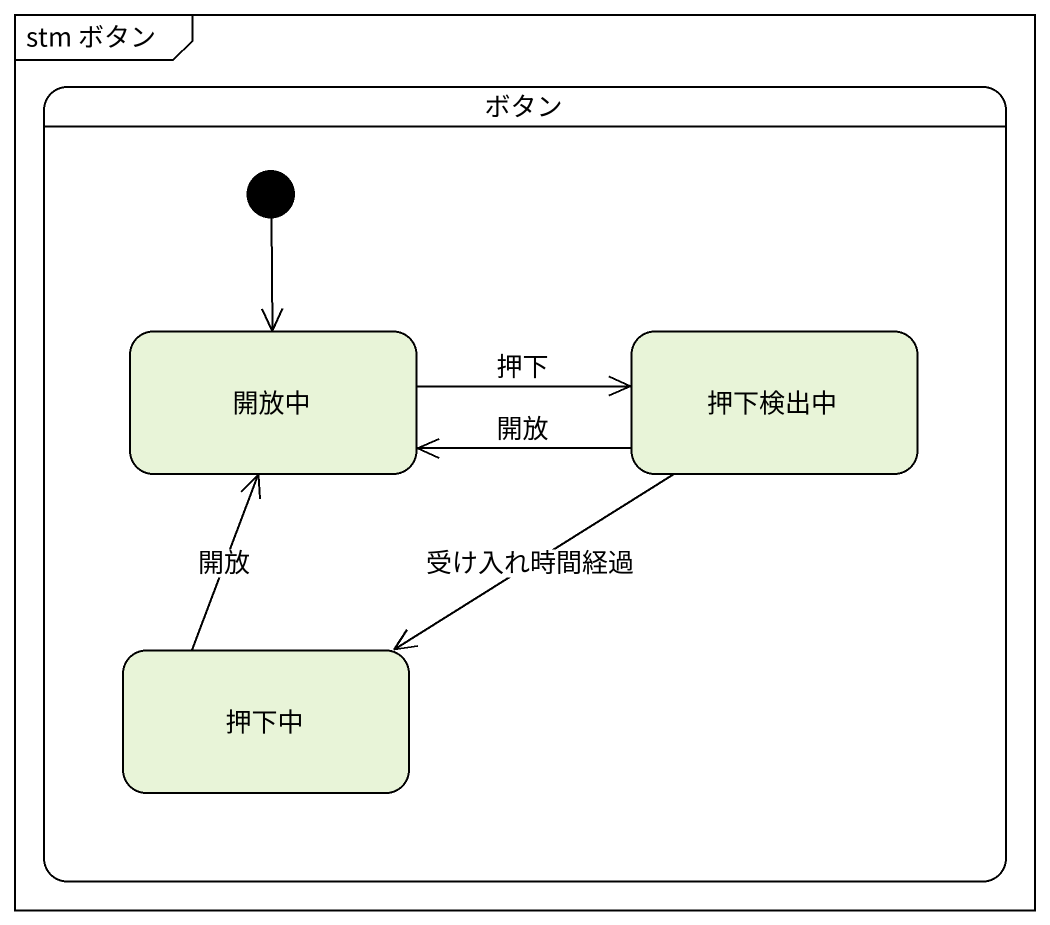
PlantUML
@startuml
mainframe stm ボタン
hide empty description
state ボタン {
  state 開放中
  state 押下検出中
  state 押下中
  [*] --> 開放中
}
開放中 -right-> 押下検出中 : 押下
押下検出中 -left-> 開放中 : 開放
押下検出中 --> 押下中 : 受け入れ時間経過
押下中 -up-> 開放中 : 開放
@enduml
